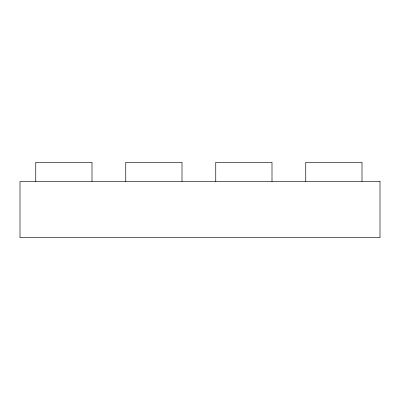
<?xml version="1.0" encoding="UTF-8"?>
<svg xmlns="http://www.w3.org/2000/svg" width="400" height="400" viewBox="0 0 400 400"><rect width="100%" height="100%" fill="white"/><g stroke="black" fill="none" stroke-linecap="round" stroke-linejoin="round"><path stroke-width="0.6" d="M362 181.44L362 162.31L305.75 162.31L305.75 181.44M272 181.44L272 162.31L215.75 162.31L215.75 181.44M182 181.44L182 162.31L125.75 162.31L125.75 181.44M92 181.44L92 162.31L35.75 162.31L35.75 181.44M380 181.44L20 181.44L20 237.69L380 237.69L380 181.44"/></g></svg>
